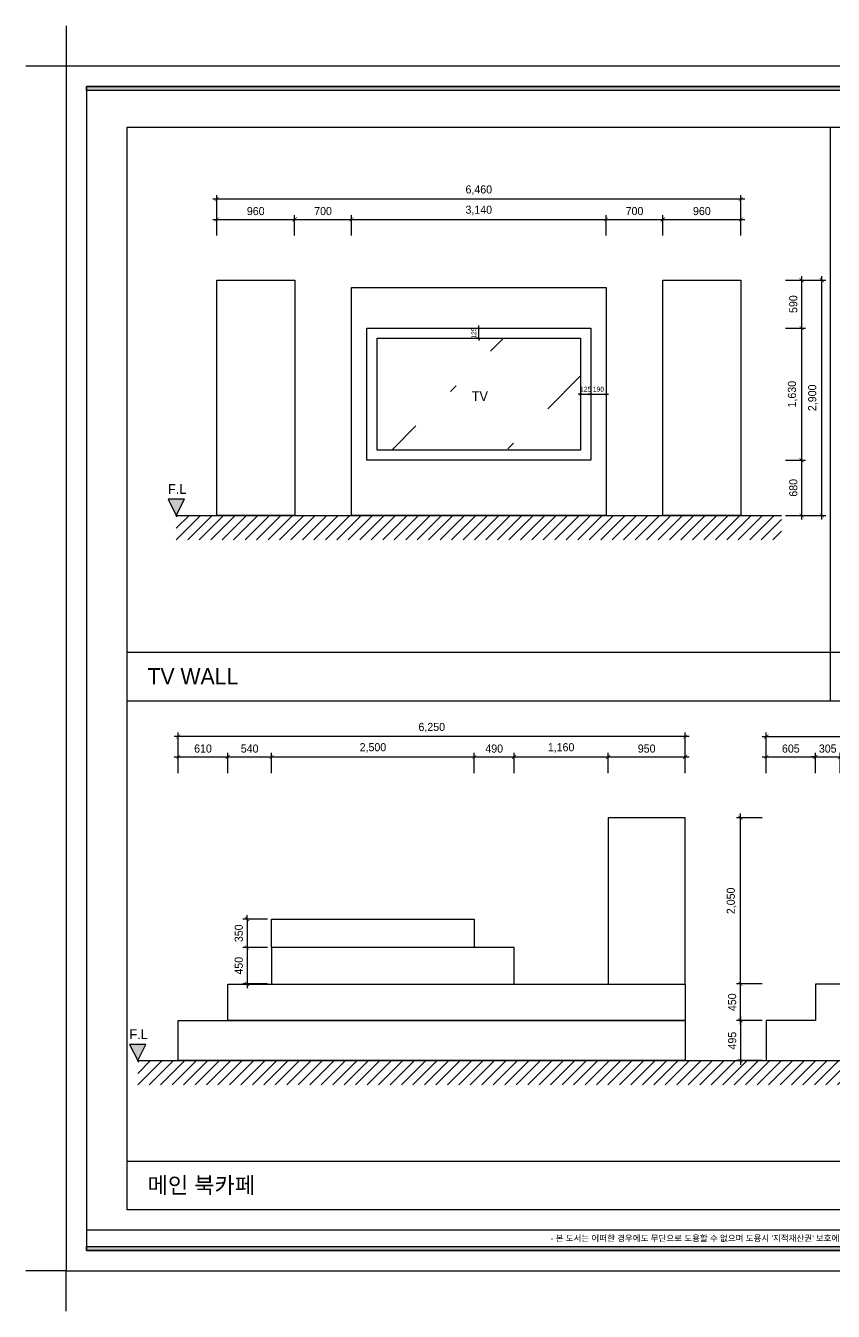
# Model space of a CAD drawing. Header units: millimetres. Extents: x 260434 to 325434, y 89286 to 105136.
# Drawn here: x 260434 to 270391, y 89286 to 105136 of the extents above; entities that cross this region are included whole.
import ezdxf
from ezdxf.enums import TextEntityAlignment as Align

# ---------------------------------------------------------------- set-up
doc = ezdxf.new("R2010")
doc.units = ezdxf.units.MM
doc.header["$LTSCALE"] = 100
doc.header["$PDMODE"] = 3
doc.layers.get('DEFPOINTS').update_dxf_attribs({"color": 248})
for name, color, linetype in [('0-ELC TEXT', 7, 'Continuous'), ('03-WAL NEW', 3, 'Continuous'), ('06-FUR', 6, 'Continuous'), ('07-DIM WAL', 5, 'Continuous'), ('2CONTINUOUS', 2, 'Continuous'), ('FORM(YOURNAME)-1', 1, 'Continuous'), ('FORM(YOURNAME)-11', 1, 'Continuous')]:
    doc.layers.add(name, color=color, linetype=linetype)
doc.styles.add('HY 울릉도 L', font='')
doc.styles.add('YOURNAME', font='HY울릉도M.TTF')
doc.styles.add('코레일둥고', font='Korail_Round_Gothic_Medium.ttf')
doc.styles.get('HY 울릉도 L').set_extended_font_data('HY울릉도L')
doc.dimstyles.new('30', dxfattribs={"dimscale": 30, "dimtxt": 2, "dimasz": 1, "dimexe": 1, "dimexo": 1, "dimgap": 1, "dimtad": 1, "dimdec": 0, "dimrnd": 0.05, "dimdsep": 46, "dimlunit": 6, "dimtxsty": 'HY 울릉도 L', "dimblk": 'ARCHTICK', "dimcen": 2.5, "dimdle": 1, "dimclrd": 133, "dimclre": 133, "dimclrt": 30, "dimadec": 0, "dimazin": 0, "dimtfac": 1, "dimtdec": 0, "dimtix": 1, "dimtmove": 2, "dimatfit": 3, "dimldrblk": 'ARCHTICK', "dimfxl": 0, "dimlwd": -1, "dimlwe": -1, "dimarcsym": 0})
doc.dimstyles.new('50', dxfattribs={"dimscale": 50, "dimtxt": 2, "dimasz": 1, "dimexe": 1, "dimexo": 1, "dimgap": 1, "dimtad": 1, "dimdec": 0, "dimrnd": 0.05, "dimdsep": 46, "dimlunit": 6, "dimtxsty": 'HY 울릉도 L', "dimblk": 'ARCHTICK', "dimcen": 2.5, "dimdle": 1, "dimclrd": 133, "dimclre": 133, "dimclrt": 30, "dimadec": 0, "dimazin": 0, "dimtfac": 1, "dimtdec": 0, "dimtix": 1, "dimtmove": 2, "dimatfit": 3, "dimldrblk": 'ARCHTICK', "dimfxl": 0, "dimlwd": -1, "dimlwe": -1, "dimarcsym": 0})

# ---------------------------------------------------------------- blocks, each defined once
blk = doc.blocks.new('FORM-ELEVATION')
at = {"layer": 'FORM(YOURNAME)-11'}
h = blk.add_hatch(color=256, dxfattribs=at)
h.dxf.hatch_style = 1
h.paths.add_polyline_path([(-10309, 35708), (71691, 35708), (71691, 35508), (-10309, 35508)])
h.paths.add_polyline_path([(-10309, -21492), (71691, -21492), (71691, -21692), (-10309, -21692)])
at = {"layer": 'DEFPOINTS', "color": 158}
blk.add_line((62481, -20692), (-10309, -20692), dxfattribs=at)
at = {"layer": 'DEFPOINTS', "color": 1}
for points in [[(-11309, 38708), (-11309, 36708), (-13309, 36708)], [(-11309, -24692), (-11309, -22692), (-13309, -22692)]]:
    blk.add_lwpolyline(points, dxfattribs=at)
at = {"layer": 'DEFPOINTS', "color": 158}
for points in [[(-10309, -21692), (71691, -21692), (71691, 35708), (-10309, 35708)], [(-8309, 33708), (61071, 33708), (61071, -19692), (-8309, -19692)]]:
    blk.add_lwpolyline(points, close=True, dxfattribs=at)
at = {"layer": 'FORM(YOURNAME)-11', "color": 250}
blk.add_lwpolyline([(-11309, -22692), (72691, -22692), (72691, 36708), (-11309, 36708)], close=True, dxfattribs=at)
at = {"layer": 'FORM(YOURNAME)-11'}
for points in [[(-10309, 35708), (71691, 35708), (71691, 35508), (-10309, 35508)], [(-10309, -21492), (71691, -21492), (71691, -21692), (-10309, -21692)]]:
    blk.add_lwpolyline(points, close=True, dxfattribs=at)
at = {"layer": 'FORM(YOURNAME)-11', "color": 1, "style": 'YOURNAME'}
blk.add_text("- 본 도서는 어떠한 경우에도 무단으로 도용할 수 없으며 도용시 '지적재산권' 보호에 관한 법률에 의거, 법적 분쟁이 발생합니다.  또한 본 도서에 관한 모든 저작권은 당사에 있습니다. -", height=300, dxfattribs=at).set_placement((28146, -21092), align=Align.MIDDLE_CENTER)
at = {"layer": 'FORM(YOURNAME)-11', "color": 3, "style": 'YOURNAME'}
for tag, height, p in [('1', 450, (71041, -1219)), ('2', 450, (71041, -1863)), ('3', 450, (71041, -3150)), ('4', 450, (71041, -5081)), ('5', 515, (71041, -7398)), ('6', 515, (71041, -9650)), ('7', 515, (71041, -11903)), ('8', 515, (71041, -14155)), ('9', 515, (71041, -16408)), ('10', 515, (66791, -18596)), ('11', 515, (71041, -18660)), ('12', 515, (66791, -20848)), ('13', 515, (71041, -20848))]:
    blk.add_attdef(tag, text='', height=height, dxfattribs=at).set_placement(p, align=Align.MIDDLE_RIGHT)
blk = doc.blocks.new('*U71')
at = {"layer": 'FORM(YOURNAME)-1', "xscale": 0.2500000000000001, "yscale": 0.2500000000000001, "zscale": 0.2500000000000001}
blk.add_blockref('FORM-ELEVATION', (263761, 95459), dxfattribs=at)
blk = doc.blocks.new('_ArchTick')
at = {"color": 0, "linetype": 'ByBlock', "const_width": 0.15}
blk.add_lwpolyline([(-0.5, -0.5), (0.5, 0.5)], dxfattribs=at)
blk = doc.blocks.new('*D7')
at = {"layer": '07-DIM WAL', "color": 133}
for p, q in [((269800, 101998), (270300, 101998)), ((270250, 99048), (270250, 102048)), ((269800, 99098), (270300, 99098))]:
    blk.add_line(p, q, dxfattribs=at)
at = {"layer": 'DEFPOINTS', "color": 0}
for p in [(269750, 101998), (270250, 101998), (269750, 99098)]:
    blk.add_point(p, dxfattribs=at)
at = {"layer": '07-DIM WAL', "color": 133, "xscale": 50, "yscale": 50, "zscale": 50}
for p, rotation in [((270250, 101998), 90), ((270250, 99098), 270)]:
    blk.add_blockref('_ArchTick', p, dxfattribs=dict(at, rotation=rotation))
at = {"layer": '07-DIM WAL', "color": 30, "insert": (270140, 100548), "char_height": 100, "attachment_point": 5, "rotation": 90, "style": 'HY 울릉도 L'}
blk.add_mtext('2,900', dxfattribs=at)
blk = doc.blocks.new('*D8')
at = {"layer": '07-DIM WAL', "color": 133}
for p, q in [((262790, 102548), (262790, 103048)), ((269250, 102548), (269250, 103048)), ((269300, 102998), (262740, 102998))]:
    blk.add_line(p, q, dxfattribs=at)
at = {"layer": 'DEFPOINTS', "color": 0}
for p in [(262790, 102998), (262790, 102498), (269250, 102498)]:
    blk.add_point(p, dxfattribs=at)
at = {"layer": '07-DIM WAL', "color": 133, "xscale": 50, "yscale": 50, "zscale": 50, "rotation": 180}
blk.add_blockref('_ArchTick', (262790, 102998), dxfattribs=at)
at = {"layer": '07-DIM WAL', "color": 133, "xscale": 50, "yscale": 50, "zscale": 50}
blk.add_blockref('_ArchTick', (269250, 102998), dxfattribs=at)
at = {"layer": '07-DIM WAL', "color": 30, "insert": (266020, 103108), "char_height": 100, "attachment_point": 5, "style": 'HY 울릉도 L'}
blk.add_mtext('6,460', dxfattribs=at)
blk = doc.blocks.new('*D9')
at = {"layer": '07-DIM WAL', "color": 133}
for p, q in [((262740, 102748), (263800, 102748)), ((262790, 102548), (262790, 102798)), ((263750, 102548), (263750, 102798))]:
    blk.add_line(p, q, dxfattribs=at)
at = {"layer": 'DEFPOINTS', "color": 0}
for p in [(263750, 102748), (262790, 102498), (263750, 102498)]:
    blk.add_point(p, dxfattribs=at)
at = {"layer": '07-DIM WAL', "color": 133, "xscale": 50, "yscale": 50, "zscale": 50, "rotation": 180}
blk.add_blockref('_ArchTick', (262790, 102748), dxfattribs=at)
at = {"layer": '07-DIM WAL', "color": 133, "xscale": 50, "yscale": 50, "zscale": 50}
blk.add_blockref('_ArchTick', (263750, 102748), dxfattribs=at)
at = {"layer": '07-DIM WAL', "color": 30, "insert": (263270, 102850), "char_height": 100, "attachment_point": 5, "style": 'HY 울릉도 L'}
blk.add_mtext('960', dxfattribs=at)
blk = doc.blocks.new('*D10')
at = {"layer": '07-DIM WAL', "color": 133}
for p, q in [((263700, 102748), (264500, 102748)), ((263750, 102548), (263750, 102798)), ((264450, 102548), (264450, 102798))]:
    blk.add_line(p, q, dxfattribs=at)
at = {"layer": 'DEFPOINTS', "color": 0}
for p in [(264450, 102748), (263750, 102498), (264450, 102498)]:
    blk.add_point(p, dxfattribs=at)
at = {"layer": '07-DIM WAL', "color": 133, "xscale": 50, "yscale": 50, "zscale": 50, "rotation": 180}
blk.add_blockref('_ArchTick', (263750, 102748), dxfattribs=at)
at = {"layer": '07-DIM WAL', "color": 133, "xscale": 50, "yscale": 50, "zscale": 50}
blk.add_blockref('_ArchTick', (264450, 102748), dxfattribs=at)
at = {"layer": '07-DIM WAL', "color": 30, "insert": (264100, 102850), "char_height": 100, "attachment_point": 5, "style": 'HY 울릉도 L'}
blk.add_mtext('700', dxfattribs=at)
blk = doc.blocks.new('*D11')
at = {"layer": '07-DIM WAL', "color": 133}
for p, q in [((264400, 102748), (267640, 102748)), ((264450, 102548), (264450, 102798)), ((267590, 102548), (267590, 102798))]:
    blk.add_line(p, q, dxfattribs=at)
at = {"layer": 'DEFPOINTS', "color": 0}
for p in [(267590, 102748), (264450, 102498), (267590, 102498)]:
    blk.add_point(p, dxfattribs=at)
at = {"layer": '07-DIM WAL', "color": 133, "xscale": 50, "yscale": 50, "zscale": 50, "rotation": 180}
blk.add_blockref('_ArchTick', (264450, 102748), dxfattribs=at)
at = {"layer": '07-DIM WAL', "color": 133, "xscale": 50, "yscale": 50, "zscale": 50}
blk.add_blockref('_ArchTick', (267590, 102748), dxfattribs=at)
at = {"layer": '07-DIM WAL', "color": 30, "insert": (266020, 102858), "char_height": 100, "attachment_point": 5, "style": 'HY 울릉도 L'}
blk.add_mtext('3,140', dxfattribs=at)
blk = doc.blocks.new('*D12')
at = {"layer": '07-DIM WAL', "color": 133}
for p, q in [((267540, 102748), (268340, 102748)), ((267590, 102548), (267590, 102798)), ((268290, 102548), (268290, 102798))]:
    blk.add_line(p, q, dxfattribs=at)
at = {"layer": 'DEFPOINTS', "color": 0}
for p in [(268290, 102748), (267590, 102498), (268290, 102498)]:
    blk.add_point(p, dxfattribs=at)
at = {"layer": '07-DIM WAL', "color": 133, "xscale": 50, "yscale": 50, "zscale": 50, "rotation": 180}
blk.add_blockref('_ArchTick', (267590, 102748), dxfattribs=at)
at = {"layer": '07-DIM WAL', "color": 133, "xscale": 50, "yscale": 50, "zscale": 50}
blk.add_blockref('_ArchTick', (268290, 102748), dxfattribs=at)
at = {"layer": '07-DIM WAL', "color": 30, "insert": (267940, 102850), "char_height": 100, "attachment_point": 5, "style": 'HY 울릉도 L'}
blk.add_mtext('700', dxfattribs=at)
blk = doc.blocks.new('*D13')
at = {"layer": '07-DIM WAL', "color": 133}
for p, q in [((268240, 102748), (269300, 102748)), ((268290, 102548), (268290, 102798)), ((269250, 102548), (269250, 102798))]:
    blk.add_line(p, q, dxfattribs=at)
at = {"layer": 'DEFPOINTS', "color": 0}
for p in [(269250, 102748), (268290, 102498), (269250, 102498)]:
    blk.add_point(p, dxfattribs=at)
at = {"layer": '07-DIM WAL', "color": 133, "xscale": 50, "yscale": 50, "zscale": 50, "rotation": 180}
blk.add_blockref('_ArchTick', (268290, 102748), dxfattribs=at)
at = {"layer": '07-DIM WAL', "color": 133, "xscale": 50, "yscale": 50, "zscale": 50}
blk.add_blockref('_ArchTick', (269250, 102748), dxfattribs=at)
at = {"layer": '07-DIM WAL', "color": 30, "insert": (268770, 102850), "char_height": 100, "attachment_point": 5, "style": 'HY 울릉도 L'}
blk.add_mtext('960', dxfattribs=at)
blk = doc.blocks.new('*D14')
at = {"layer": '07-DIM WAL', "color": 133}
for p, q in [((267275, 100593), (267245, 100593)), ((267275, 100593), (267400, 100593)), ((267400, 100593), (267430, 100593))]:
    blk.add_line(p, q, dxfattribs=at)
at = {"layer": 'DEFPOINTS', "color": 0}
for p in [(267275, 100593), (267400, 100593), (267400, 100593)]:
    blk.add_point(p, dxfattribs=at)
at = {"layer": '07-DIM WAL', "color": 133, "xscale": 30, "yscale": 30, "zscale": 30}
blk.add_blockref('_ArchTick', (267275, 100593), dxfattribs=at)
at = {"layer": '07-DIM WAL', "color": 133, "xscale": 30, "yscale": 30, "zscale": 30, "rotation": 180}
blk.add_blockref('_ArchTick', (267400, 100593), dxfattribs=at)
at = {"layer": '07-DIM WAL', "color": 30, "insert": (267338, 100654), "char_height": 60, "attachment_point": 5, "style": 'HY 울릉도 L'}
blk.add_mtext('125', dxfattribs=at)
blk = doc.blocks.new('*D15')
at = {"layer": '07-DIM WAL', "color": 133}
for p, q in [((267400, 100593), (267370, 100593)), ((267400, 100593), (267590, 100593)), ((267590, 100593), (267620, 100593))]:
    blk.add_line(p, q, dxfattribs=at)
at = {"layer": 'DEFPOINTS', "color": 0}
for p in [(267400, 100593), (267590, 100593), (267590, 100593)]:
    blk.add_point(p, dxfattribs=at)
at = {"layer": '07-DIM WAL', "color": 133, "xscale": 30, "yscale": 30, "zscale": 30}
blk.add_blockref('_ArchTick', (267400, 100593), dxfattribs=at)
at = {"layer": '07-DIM WAL', "color": 133, "xscale": 30, "yscale": 30, "zscale": 30, "rotation": 180}
blk.add_blockref('_ArchTick', (267590, 100593), dxfattribs=at)
at = {"layer": '07-DIM WAL', "color": 30, "insert": (267495, 100654), "char_height": 60, "attachment_point": 5, "style": 'HY 울릉도 L'}
blk.add_mtext('190', dxfattribs=at)
blk = doc.blocks.new('*D16')
at = {"layer": '07-DIM WAL', "color": 133}
for p, q in [((266020, 101408), (266020, 101438)), ((266020, 101283), (266020, 101408)), ((266020, 101283), (266020, 101253)), ((266050, 101408), (266050, 101408)), ((266050, 101283), (266050, 101283))]:
    blk.add_line(p, q, dxfattribs=at)
at = {"layer": 'DEFPOINTS', "color": 0}
for p in [(266020, 101408), (266020, 101408), (266020, 101283)]:
    blk.add_point(p, dxfattribs=at)
at = {"layer": '07-DIM WAL', "color": 133, "xscale": 30, "yscale": 30, "zscale": 30}
for p, rotation in [((266020, 101408), 270), ((266020, 101283), 90)]:
    blk.add_blockref('_ArchTick', p, dxfattribs=dict(at, rotation=rotation))
at = {"layer": '07-DIM WAL', "color": 30, "insert": (265959, 101346), "char_height": 60, "attachment_point": 5, "rotation": 90, "style": 'HY 울릉도 L'}
blk.add_mtext('125', dxfattribs=at)
blk = doc.blocks.new('*D17')
at = {"layer": '07-DIM WAL', "color": 133}
for p, q in [((269800, 101998), (270050, 101998)), ((270000, 102048), (270000, 101358)), ((269800, 101408), (270050, 101408))]:
    blk.add_line(p, q, dxfattribs=at)
at = {"layer": 'DEFPOINTS', "color": 0}
for p in [(269750, 101998), (269750, 101408), (270000, 101408)]:
    blk.add_point(p, dxfattribs=at)
at = {"layer": '07-DIM WAL', "color": 133, "xscale": 50, "yscale": 50, "zscale": 50}
for p, rotation in [((270000, 101998), 90), ((270000, 101408), 270)]:
    blk.add_blockref('_ArchTick', p, dxfattribs=dict(at, rotation=rotation))
at = {"layer": '07-DIM WAL', "color": 30, "insert": (269898, 101703), "char_height": 100, "attachment_point": 5, "rotation": 90, "style": 'HY 울릉도 L'}
blk.add_mtext('590', dxfattribs=at)
blk = doc.blocks.new('*D18')
at = {"layer": '07-DIM WAL', "color": 133}
for p, q in [((270000, 101458), (270000, 99728)), ((269800, 101408), (270050, 101408)), ((269800, 99778), (270050, 99778))]:
    blk.add_line(p, q, dxfattribs=at)
at = {"layer": 'DEFPOINTS', "color": 0}
for p in [(269750, 101408), (269750, 99778), (270000, 99778)]:
    blk.add_point(p, dxfattribs=at)
at = {"layer": '07-DIM WAL', "color": 133, "xscale": 50, "yscale": 50, "zscale": 50}
for p, rotation in [((270000, 101408), 90), ((270000, 99778), 270)]:
    blk.add_blockref('_ArchTick', p, dxfattribs=dict(at, rotation=rotation))
at = {"layer": '07-DIM WAL', "color": 30, "insert": (269890, 100593), "char_height": 100, "attachment_point": 5, "rotation": 90, "style": 'HY 울릉도 L'}
blk.add_mtext('1,630', dxfattribs=at)
blk = doc.blocks.new('*D19')
at = {"layer": '07-DIM WAL', "color": 133}
for p, q in [((269800, 99778), (270050, 99778)), ((270000, 99828), (270000, 99048)), ((269800, 99098), (270050, 99098))]:
    blk.add_line(p, q, dxfattribs=at)
at = {"layer": 'DEFPOINTS', "color": 0}
for p in [(269750, 99778), (269750, 99098), (270000, 99098)]:
    blk.add_point(p, dxfattribs=at)
at = {"layer": '07-DIM WAL', "color": 133, "xscale": 50, "yscale": 50, "zscale": 50}
for p, rotation in [((270000, 99778), 90), ((270000, 99098), 270)]:
    blk.add_blockref('_ArchTick', p, dxfattribs=dict(at, rotation=rotation))
at = {"layer": '07-DIM WAL', "color": 30, "insert": (269898, 99438), "char_height": 100, "attachment_point": 5, "rotation": 90, "style": 'HY 울릉도 L'}
blk.add_mtext('680', dxfattribs=at)
blk = doc.blocks.new('*D37')
at = {"layer": '07-DIM WAL', "color": 133}
for p, q in [((269515, 96371), (275630, 96371)), ((269565, 95921), (269565, 96421)), ((275580, 95921), (275580, 96421))]:
    blk.add_line(p, q, dxfattribs=at)
at = {"layer": 'DEFPOINTS', "color": 0}
for p in [(275580, 96371), (269565, 95871), (275580, 95871)]:
    blk.add_point(p, dxfattribs=at)
at = {"layer": '07-DIM WAL', "color": 133, "xscale": 50, "yscale": 50, "zscale": 50, "rotation": 180}
blk.add_blockref('_ArchTick', (269565, 96371), dxfattribs=at)
at = {"layer": '07-DIM WAL', "color": 133, "xscale": 50, "yscale": 50, "zscale": 50}
blk.add_blockref('_ArchTick', (275580, 96371), dxfattribs=at)
at = {"layer": '07-DIM WAL', "color": 30, "insert": (272572, 96481), "char_height": 100, "attachment_point": 5, "style": 'HY 울릉도 L'}
blk.add_mtext('6,015', dxfattribs=at)
blk = doc.blocks.new('*D38')
at = {"layer": '07-DIM WAL', "color": 133}
for p, q in [((268615, 96371), (262265, 96371)), ((262315, 95921), (262315, 96421)), ((268565, 95921), (268565, 96421))]:
    blk.add_line(p, q, dxfattribs=at)
at = {"layer": 'DEFPOINTS', "color": 0}
for p in [(262315, 96371), (262315, 95871), (268565, 95871)]:
    blk.add_point(p, dxfattribs=at)
at = {"layer": '07-DIM WAL', "color": 133, "xscale": 50, "yscale": 50, "zscale": 50, "rotation": 180}
blk.add_blockref('_ArchTick', (262315, 96371), dxfattribs=at)
at = {"layer": '07-DIM WAL', "color": 133, "xscale": 50, "yscale": 50, "zscale": 50}
blk.add_blockref('_ArchTick', (268565, 96371), dxfattribs=at)
at = {"layer": '07-DIM WAL', "color": 30, "insert": (265440, 96481), "char_height": 100, "attachment_point": 5, "style": 'HY 울릉도 L'}
blk.add_mtext('6,250', dxfattribs=at)
blk = doc.blocks.new('*D39')
at = {"layer": '07-DIM WAL', "color": 133}
for p, q in [((262265, 96121), (262975, 96121)), ((262315, 95921), (262315, 96171)), ((262925, 95921), (262925, 96171))]:
    blk.add_line(p, q, dxfattribs=at)
at = {"layer": 'DEFPOINTS', "color": 0}
for p in [(262925, 96121), (262315, 95871), (262925, 95871)]:
    blk.add_point(p, dxfattribs=at)
at = {"layer": '07-DIM WAL', "color": 133, "xscale": 50, "yscale": 50, "zscale": 50, "rotation": 180}
blk.add_blockref('_ArchTick', (262315, 96121), dxfattribs=at)
at = {"layer": '07-DIM WAL', "color": 133, "xscale": 50, "yscale": 50, "zscale": 50}
blk.add_blockref('_ArchTick', (262925, 96121), dxfattribs=at)
at = {"layer": '07-DIM WAL', "color": 30, "insert": (262620, 96223), "char_height": 100, "attachment_point": 5, "style": 'HY 울릉도 L'}
blk.add_mtext('610', dxfattribs=at)
blk = doc.blocks.new('*D40')
at = {"layer": '07-DIM WAL', "color": 133}
for p, q in [((262875, 96121), (263515, 96121)), ((262925, 95921), (262925, 96171)), ((263465, 95921), (263465, 96171))]:
    blk.add_line(p, q, dxfattribs=at)
at = {"layer": 'DEFPOINTS', "color": 0}
for p in [(263465, 96121), (262925, 95871), (263465, 95871)]:
    blk.add_point(p, dxfattribs=at)
at = {"layer": '07-DIM WAL', "color": 133, "xscale": 50, "yscale": 50, "zscale": 50, "rotation": 180}
blk.add_blockref('_ArchTick', (262925, 96121), dxfattribs=at)
at = {"layer": '07-DIM WAL', "color": 133, "xscale": 50, "yscale": 50, "zscale": 50}
blk.add_blockref('_ArchTick', (263465, 96121), dxfattribs=at)
at = {"layer": '07-DIM WAL', "color": 30, "insert": (263195, 96223), "char_height": 100, "attachment_point": 5, "style": 'HY 울릉도 L'}
blk.add_mtext('540', dxfattribs=at)
blk = doc.blocks.new('*D41')
at = {"layer": '07-DIM WAL', "color": 133}
for p, q in [((263415, 96121), (266015, 96121)), ((263465, 95921), (263465, 96171)), ((265965, 95921), (265965, 96171))]:
    blk.add_line(p, q, dxfattribs=at)
at = {"layer": 'DEFPOINTS', "color": 0}
for p in [(265965, 96121), (263465, 95871), (265965, 95871)]:
    blk.add_point(p, dxfattribs=at)
at = {"layer": '07-DIM WAL', "color": 133, "xscale": 50, "yscale": 50, "zscale": 50, "rotation": 180}
blk.add_blockref('_ArchTick', (263465, 96121), dxfattribs=at)
at = {"layer": '07-DIM WAL', "color": 133, "xscale": 50, "yscale": 50, "zscale": 50}
blk.add_blockref('_ArchTick', (265965, 96121), dxfattribs=at)
at = {"layer": '07-DIM WAL', "color": 30, "insert": (264715, 96231), "char_height": 100, "attachment_point": 5, "style": 'HY 울릉도 L'}
blk.add_mtext('2,500', dxfattribs=at)
blk = doc.blocks.new('*D42')
at = {"layer": '07-DIM WAL', "color": 133}
for p, q in [((265915, 96121), (266505, 96121)), ((265965, 95921), (265965, 96171)), ((266455, 95921), (266455, 96171))]:
    blk.add_line(p, q, dxfattribs=at)
at = {"layer": 'DEFPOINTS', "color": 0}
for p in [(266455, 96121), (265965, 95871), (266455, 95871)]:
    blk.add_point(p, dxfattribs=at)
at = {"layer": '07-DIM WAL', "color": 133, "xscale": 50, "yscale": 50, "zscale": 50, "rotation": 180}
blk.add_blockref('_ArchTick', (265965, 96121), dxfattribs=at)
at = {"layer": '07-DIM WAL', "color": 133, "xscale": 50, "yscale": 50, "zscale": 50}
blk.add_blockref('_ArchTick', (266455, 96121), dxfattribs=at)
at = {"layer": '07-DIM WAL', "color": 30, "insert": (266210, 96223), "char_height": 100, "attachment_point": 5, "style": 'HY 울릉도 L'}
blk.add_mtext('490', dxfattribs=at)
blk = doc.blocks.new('*D43')
at = {"layer": '07-DIM WAL', "color": 133}
for p, q in [((266405, 96121), (267665, 96121)), ((266455, 95921), (266455, 96171)), ((267615, 95921), (267615, 96171))]:
    blk.add_line(p, q, dxfattribs=at)
at = {"layer": 'DEFPOINTS', "color": 0}
for p in [(267615, 96121), (266455, 95871), (267615, 95871)]:
    blk.add_point(p, dxfattribs=at)
at = {"layer": '07-DIM WAL', "color": 133, "xscale": 50, "yscale": 50, "zscale": 50, "rotation": 180}
blk.add_blockref('_ArchTick', (266455, 96121), dxfattribs=at)
at = {"layer": '07-DIM WAL', "color": 133, "xscale": 50, "yscale": 50, "zscale": 50}
blk.add_blockref('_ArchTick', (267615, 96121), dxfattribs=at)
at = {"layer": '07-DIM WAL', "color": 30, "insert": (267035, 96231), "char_height": 100, "attachment_point": 5, "style": 'HY 울릉도 L'}
blk.add_mtext('1,160', dxfattribs=at)
blk = doc.blocks.new('*D44')
at = {"layer": '07-DIM WAL', "color": 133}
for p, q in [((267565, 96121), (268615, 96121)), ((267615, 95921), (267615, 96171)), ((268565, 95921), (268565, 96171))]:
    blk.add_line(p, q, dxfattribs=at)
at = {"layer": 'DEFPOINTS', "color": 0}
for p in [(268565, 96121), (267615, 95871), (268565, 95871)]:
    blk.add_point(p, dxfattribs=at)
at = {"layer": '07-DIM WAL', "color": 133, "xscale": 50, "yscale": 50, "zscale": 50, "rotation": 180}
blk.add_blockref('_ArchTick', (267615, 96121), dxfattribs=at)
at = {"layer": '07-DIM WAL', "color": 133, "xscale": 50, "yscale": 50, "zscale": 50}
blk.add_blockref('_ArchTick', (268565, 96121), dxfattribs=at)
at = {"layer": '07-DIM WAL', "color": 30, "insert": (268090, 96223), "char_height": 100, "attachment_point": 5, "style": 'HY 울릉도 L'}
blk.add_mtext('950', dxfattribs=at)
blk = doc.blocks.new('*D45')
at = {"layer": '07-DIM WAL', "color": 133}
for p, q in [((269515, 96121), (270220, 96121)), ((269565, 95921), (269565, 96171)), ((270170, 95921), (270170, 96171))]:
    blk.add_line(p, q, dxfattribs=at)
at = {"layer": 'DEFPOINTS', "color": 0}
for p in [(270170, 96121), (269565, 95871), (270170, 95871)]:
    blk.add_point(p, dxfattribs=at)
at = {"layer": '07-DIM WAL', "color": 133, "xscale": 50, "yscale": 50, "zscale": 50, "rotation": 180}
blk.add_blockref('_ArchTick', (269565, 96121), dxfattribs=at)
at = {"layer": '07-DIM WAL', "color": 133, "xscale": 50, "yscale": 50, "zscale": 50}
blk.add_blockref('_ArchTick', (270170, 96121), dxfattribs=at)
at = {"layer": '07-DIM WAL', "color": 30, "insert": (269867, 96223), "char_height": 100, "attachment_point": 5, "style": 'HY 울릉도 L'}
blk.add_mtext('605', dxfattribs=at)
blk = doc.blocks.new('*D46')
at = {"layer": '07-DIM WAL', "color": 133}
for p, q in [((270170, 96121), (270120, 96121)), ((270170, 95921), (270170, 96171)), ((270170, 96121), (270475, 96121)), ((270475, 95921), (270475, 96171)), ((270475, 96121), (270525, 96121))]:
    blk.add_line(p, q, dxfattribs=at)
at = {"layer": 'DEFPOINTS', "color": 0}
for p in [(270475, 96121), (270170, 95871), (270475, 95871)]:
    blk.add_point(p, dxfattribs=at)
at = {"layer": '07-DIM WAL', "color": 133, "xscale": 50, "yscale": 50, "zscale": 50}
blk.add_blockref('_ArchTick', (270170, 96121), dxfattribs=at)
at = {"layer": '07-DIM WAL', "color": 133, "xscale": 50, "yscale": 50, "zscale": 50, "rotation": 180}
blk.add_blockref('_ArchTick', (270475, 96121), dxfattribs=at)
at = {"layer": '07-DIM WAL', "color": 30, "insert": (270322, 96223), "char_height": 100, "attachment_point": 5, "style": 'HY 울릉도 L'}
blk.add_mtext('305', dxfattribs=at)
blk = doc.blocks.new('*D52')
at = {"layer": '07-DIM WAL', "color": 133}
for p, q in [((269246, 92921), (269246, 92326)), ((269515, 92871), (269196, 92871)), ((269515, 92376), (269196, 92376))]:
    blk.add_line(p, q, dxfattribs=at)
at = {"layer": 'DEFPOINTS', "color": 0}
for p in [(269565, 92871), (269246, 92376), (269565, 92376)]:
    blk.add_point(p, dxfattribs=at)
at = {"layer": '07-DIM WAL', "color": 133, "xscale": 50, "yscale": 50, "zscale": 50}
for p, rotation in [((269246, 92871), 90), ((269246, 92376), 270)]:
    blk.add_blockref('_ArchTick', p, dxfattribs=dict(at, rotation=rotation))
at = {"layer": '07-DIM WAL', "color": 30, "insert": (269144, 92623), "char_height": 100, "attachment_point": 5, "rotation": 90, "style": 'HY 울릉도 L'}
blk.add_mtext('495', dxfattribs=at)
blk = doc.blocks.new('*D53')
at = {"layer": '07-DIM WAL', "color": 133}
for p, q in [((269246, 92821), (269246, 93371)), ((269515, 93321), (269196, 93321)), ((269515, 92871), (269196, 92871))]:
    blk.add_line(p, q, dxfattribs=at)
at = {"layer": 'DEFPOINTS', "color": 0}
for p in [(269246, 93321), (269565, 93321), (269565, 92871)]:
    blk.add_point(p, dxfattribs=at)
at = {"layer": '07-DIM WAL', "color": 133, "xscale": 50, "yscale": 50, "zscale": 50}
for p, rotation in [((269246, 93321), 90), ((269246, 92871), 270)]:
    blk.add_blockref('_ArchTick', p, dxfattribs=dict(at, rotation=rotation))
at = {"layer": '07-DIM WAL', "color": 30, "insert": (269144, 93096), "char_height": 100, "attachment_point": 5, "rotation": 90, "style": 'HY 울릉도 L'}
blk.add_mtext('450', dxfattribs=at)
blk = doc.blocks.new('*D54')
at = {"layer": '07-DIM WAL', "color": 133}
for p, q in [((269246, 93271), (269246, 95421)), ((269515, 95371), (269196, 95371)), ((269515, 93321), (269196, 93321))]:
    blk.add_line(p, q, dxfattribs=at)
at = {"layer": 'DEFPOINTS', "color": 0}
for p in [(269246, 95371), (269565, 95371), (269565, 93321)]:
    blk.add_point(p, dxfattribs=at)
at = {"layer": '07-DIM WAL', "color": 133, "xscale": 50, "yscale": 50, "zscale": 50}
for p, rotation in [((269246, 95371), 90), ((269246, 93321), 270)]:
    blk.add_blockref('_ArchTick', p, dxfattribs=dict(at, rotation=rotation))
at = {"layer": '07-DIM WAL', "color": 30, "insert": (269136, 94346), "char_height": 100, "attachment_point": 5, "rotation": 90, "style": 'HY 울릉도 L'}
blk.add_mtext('2,050', dxfattribs=at)
blk = doc.blocks.new('*D58')
at = {"layer": '07-DIM WAL', "color": 133}
for p, q in [((263163, 94121), (263163, 94171)), ((263415, 94121), (263113, 94121)), ((263163, 94121), (263163, 93771)), ((263415, 93771), (263113, 93771)), ((263163, 93771), (263163, 93721))]:
    blk.add_line(p, q, dxfattribs=at)
at = {"layer": 'DEFPOINTS', "color": 0}
for p in [(263465, 94121), (263163, 93771), (263465, 93771)]:
    blk.add_point(p, dxfattribs=at)
at = {"layer": '07-DIM WAL', "color": 133, "xscale": 50, "yscale": 50, "zscale": 50}
for p, rotation in [((263163, 94121), 270), ((263163, 93771), 90)]:
    blk.add_blockref('_ArchTick', p, dxfattribs=dict(at, rotation=rotation))
at = {"layer": '07-DIM WAL', "color": 30, "insert": (263061, 93946), "char_height": 100, "attachment_point": 5, "rotation": 90, "style": 'HY 울릉도 L'}
blk.add_mtext('350', dxfattribs=at)
blk = doc.blocks.new('*D59')
at = {"layer": '07-DIM WAL', "color": 133}
for p, q in [((263415, 93771), (263113, 93771)), ((263163, 93821), (263163, 93271)), ((263415, 93321), (263113, 93321))]:
    blk.add_line(p, q, dxfattribs=at)
at = {"layer": 'DEFPOINTS', "color": 0}
for p in [(263465, 93771), (263163, 93321), (263465, 93321)]:
    blk.add_point(p, dxfattribs=at)
at = {"layer": '07-DIM WAL', "color": 133, "xscale": 50, "yscale": 50, "zscale": 50}
for p, rotation in [((263163, 93771), 90), ((263163, 93321), 270)]:
    blk.add_blockref('_ArchTick', p, dxfattribs=dict(at, rotation=rotation))
at = {"layer": '07-DIM WAL', "color": 30, "insert": (263061, 93546), "char_height": 100, "attachment_point": 5, "rotation": 90, "style": 'HY 울릉도 L'}
blk.add_mtext('450', dxfattribs=at)

msp = doc.modelspace()

# ---------------------------------------------------------------- hatches: boundary and pattern name
at = {"layer": '0-ELC TEXT'}
h = msp.add_hatch(color=256, dxfattribs=at)
h.dxf.hatch_style = 1
h.paths.add_polyline_path([(262190.3, 99298.2), (262290.3, 99098.2), (262390.3, 99298.2)])
h = msp.add_hatch(color=256, dxfattribs=at)
h.dxf.hatch_style = 1
h.paths.add_polyline_path([(261714.7, 92575.7), (261814.7, 92375.7), (261914.7, 92575.7)])
at = {"layer": '03-WAL NEW'}
h = msp.add_hatch(dxfattribs=at)
h.set_pattern_fill('ACAD_ISO10W100', color=8, scale=200, angle=45)
h.set_pattern_definition([(45, (-10527.3, 16762.8), (-707.1068, 707.1068), [2400, -600, 100, -600])])
h.paths.add_polyline_path([(264765.3, 101283.2), (264765.3, 99903.2), (267275.3, 99903.2), (267275.3, 101283.2)])
h = msp.add_hatch(dxfattribs=at)
h.set_pattern_fill('_USER', color=8, scale=100, angle=45, pattern_type=0)
h.set_pattern_definition([(45, (-1047.4, 16762.81), (-70.710678, 70.710678), [])])
h.paths.add_polyline_path([(269750.3, 99098.2), (262290.3, 99098.2), (262290.3, 98798.2), (269750.3, 98798.2)])
h = msp.add_hatch(dxfattribs=at)
h.set_pattern_fill('_USER', color=8, scale=100, angle=45, pattern_type=0)
h.set_pattern_definition([(45, (-1523.03, 10040.31), (-70.710678, 70.710678), [])])
h.paths.add_polyline_path([(279174.7, 92075.7), (279174.7, 92375.7), (261814.7, 92375.7), (261814.7, 92075.7)])

# ---------------------------------------------------------------- linework, layer by layer
for p, q in [((270356.6, 96810.7), (270356.6, 103885.7)), ((261684.1, 97410.7), (279029.1, 97410.7)), ((261684.1, 96810.7), (279029.1, 96810.7)), ((261684.1, 91135.7), (279029.1, 91135.7))]:
    msp.add_line(p, q)
at = {"layer": '0-ELC TEXT'}
for points in [[(262190.3, 99298.2), (262290.3, 99098.2), (262390.3, 99298.2), (262190.3, 99298.2)], [(261714.7, 92575.7), (261814.7, 92375.7), (261914.7, 92575.7), (261714.7, 92575.7)]]:
    msp.add_lwpolyline(points, dxfattribs=at)
at = {"layer": '03-WAL NEW'}
msp.add_lwpolyline([(264450.3, 101908.2), (267590.3, 101908.2), (267590.3, 99098.2), (264450.3, 99098.2)], close=True, dxfattribs=at)
at = {"layer": '06-FUR'}
for p, q in [((263464.7, 93770.7), (263464.7, 94120.7)), ((263464.7, 94120.7), (265964.7, 94120.7)), ((265964.7, 94120.7), (265964.7, 93770.7)), ((265964.7, 93770.7), (263464.7, 93770.7))]:
    msp.add_line(p, q, dxfattribs=at)
for points in [[(264640.3, 101408.2), (267400.3, 101408.2), (267400.3, 99778.2), (264640.3, 99778.2)], [(264765.3, 101283.2), (267275.3, 101283.2), (267275.3, 99903.2), (264765.3, 99903.2)]]:
    msp.add_lwpolyline(points, close=True, dxfattribs=at)
for points in [[(266454.7, 93320.7), (266454.7, 93770.7), (263464.7, 93770.7), (263464.7, 93320.7), (266454.7, 93320.7)], [(262924.7, 92870.7), (262924.7, 93320.7), (268564.7, 93320.7), (268564.7, 92870.7), (262924.7, 92870.7)], [(271374.7, 93320.7), (270169.7, 93320.7), (270169.7, 92870.7), (269564.7, 92870.7), (269564.7, 92375.7), (271374.7, 92375.7), (271904.7, 92375.7), (271904.7, 92860.7), (271374.7, 92860.7), (271374.7, 93320.7)], [(262314.7, 92375.7), (262314.7, 92870.7), (268564.7, 92870.7), (268564.7, 92375.7), (262314.7, 92375.7)]]:
    msp.add_lwpolyline(points, dxfattribs=at)
at = {"layer": '2CONTINUOUS'}
for p, q in [((262290.3, 99098.2), (269750.3, 99098.2)), ((261814.7, 92375.7), (279174.7, 92375.7))]:
    msp.add_line(p, q, dxfattribs=at)
for points in [[(262790.3, 101998.2), (263750.3, 101998.2), (263750.3, 99098.2), (262790.3, 99098.2)], [(268290.3, 101998.2), (269250.3, 101998.2), (269250.3, 99098.2), (268290.3, 99098.2)]]:
    msp.add_lwpolyline(points, close=True, dxfattribs=at)
msp.add_lwpolyline([(268564.7, 93320.7), (268564.7, 95370.7), (267614.7, 95370.7), (267614.7, 93320.7), (268564.7, 93320.7)], dxfattribs=at)

# ---------------------------------------------------------------- block references
at = {"layer": '07-DIM WAL'}
msp.add_blockref('*U71', (0, 0), dxfattribs=at)

# ---------------------------------------------------------------- texts
at = {"layer": '0-ELC TEXT', "style": '코레일둥고'}
for s, height, p in [('TV', 120, (265932.7, 100507.9)), ('F.L', 120, (262188.3, 99363.4)), ('TV WALL', 200, (261935.6, 97015.3)), ('F.L', 120, (261712.7, 92640.9)), ('메인 북카페', 200, (261935.6, 90740.3))]:
    msp.add_text(s, height=height, dxfattribs=at).set_placement(p)

# ---------------------------------------------------------------- dimensions: what is measured, and where the dimension line sits
at = {"layer": '07-DIM WAL'}
for base, p1, p2, dimstyle, picture, middle in [((262790.3, 102998.2), (269250.3, 102498.2), (262790.3, 102498.2), '50', '*D8', (266020.3, 103108.1)), ((263750.3, 102748.2), (262790.3, 102498.2), (263750.3, 102498.2), '50', '*D9', (263270.3, 102850.4)), ((264450.3, 102748.2), (263750.3, 102498.2), (264450.3, 102498.2), '50', '*D10', (264100.3, 102850.3)), ((267590.3, 102748.2), (264450.3, 102498.2), (267590.3, 102498.2), '50', '*D11', (266020.3, 102858.2)), ((268290.3, 102748.2), (267590.3, 102498.2), (268290.3, 102498.2), '50', '*D12', (267940.3, 102850.3)), ((269250.3, 102748.2), (268290.3, 102498.2), (269250.3, 102498.2), '50', '*D13', (268770.3, 102850.4)), ((267400.3, 100593.2), (267275.3, 100593.2), (267400.3, 100593.2), '30', '*D14', (267337.8, 100654.5)), ((267590.3, 100593.2), (267400.3, 100593.2), (267590.3, 100593.2), '30', '*D15', (267495.3, 100654.5)), ((262314.7, 96370.7), (268564.7, 95870.7), (262314.7, 95870.7), '50', '*D38', (265439.7, 96480.6)), ((275579.7, 96370.7), (269564.7, 95870.7), (275579.7, 95870.7), '50', '*D37', (272572.2, 96480.6)), ((262924.7, 96120.7), (262314.7, 95870.7), (262924.7, 95870.7), '50', '*D39', (262619.7, 96222.8)), ((263464.7, 96120.7), (262924.7, 95870.7), (263464.7, 95870.7), '50', '*D40', (263194.7, 96222.9)), ((265964.7, 96120.7), (263464.7, 95870.7), (265964.7, 95870.7), '50', '*D41', (264714.7, 96230.6)), ((266454.7, 96120.7), (265964.7, 95870.7), (266454.7, 95870.7), '50', '*D42', (266209.7, 96222.9)), ((267614.7, 96120.7), (266454.7, 95870.7), (267614.7, 95870.7), '50', '*D43', (267034.7, 96230.6)), ((268564.7, 96120.7), (267614.7, 95870.7), (268564.7, 95870.7), '50', '*D44', (268089.7, 96222.9)), ((270169.7, 96120.7), (269564.7, 95870.7), (270169.7, 95870.7), '50', '*D45', (269867.2, 96222.9)), ((270474.7, 96120.7), (270169.7, 95870.7), (270474.7, 95870.7), '50', '*D46', (270322.2, 96222.9))]:
    dim = msp.add_linear_dim(base=base, p1=p1, p2=p2, dimstyle=dimstyle, dxfattribs=at)
    dim.commit()
    dim.dimension.update_dxf_attribs({"geometry": picture, "text_midpoint": middle})
for base, p1, p2, dimstyle, picture, middle in [((270250.3, 101998.2), (269750.3, 99098.2), (269750.3, 101998.2), '50', '*D7', (270140.4, 100548.2)), ((270000.3, 101408.2), (269750.3, 101998.2), (269750.3, 101408.2), '50', '*D17', (269898.1, 101703.2)), ((270000.3, 99778.2), (269750.3, 101408.2), (269750.3, 99778.2), '50', '*D18', (269890.4, 100593.2)), ((266020.3, 101408.2), (266020.3, 101283.2), (266020.3, 101408.2), '30', '*D16', (265959, 101345.7)), ((270000.3, 99098.2), (269750.3, 99778.2), (269750.3, 99098.2), '50', '*D19', (269898.2, 99438.2)), ((269245.9, 95370.7), (269564.7, 93320.7), (269564.7, 95370.7), '50', '*D54', (269136, 94345.7)), ((263162.9, 93770.7), (263464.7, 94120.7), (263464.7, 93770.7), '50', '*D58', (263060.6, 93945.7)), ((263162.9, 93320.7), (263464.7, 93770.7), (263464.7, 93320.7), '50', '*D59', (263060.7, 93545.7)), ((269245.9, 93320.7), (269564.7, 92870.7), (269564.7, 93320.7), '50', '*D53', (269143.7, 93095.7)), ((269245.9, 92375.7), (269564.7, 92870.7), (269564.7, 92375.7), '50', '*D52', (269143.6, 92623.2))]:
    dim = msp.add_linear_dim(base=base, p1=p1, p2=p2, angle=90, dimstyle=dimstyle, dxfattribs=at)
    dim.commit()
    dim.dimension.update_dxf_attribs({"geometry": picture, "text_midpoint": middle})

doc.saveas('drawing.dxf')
